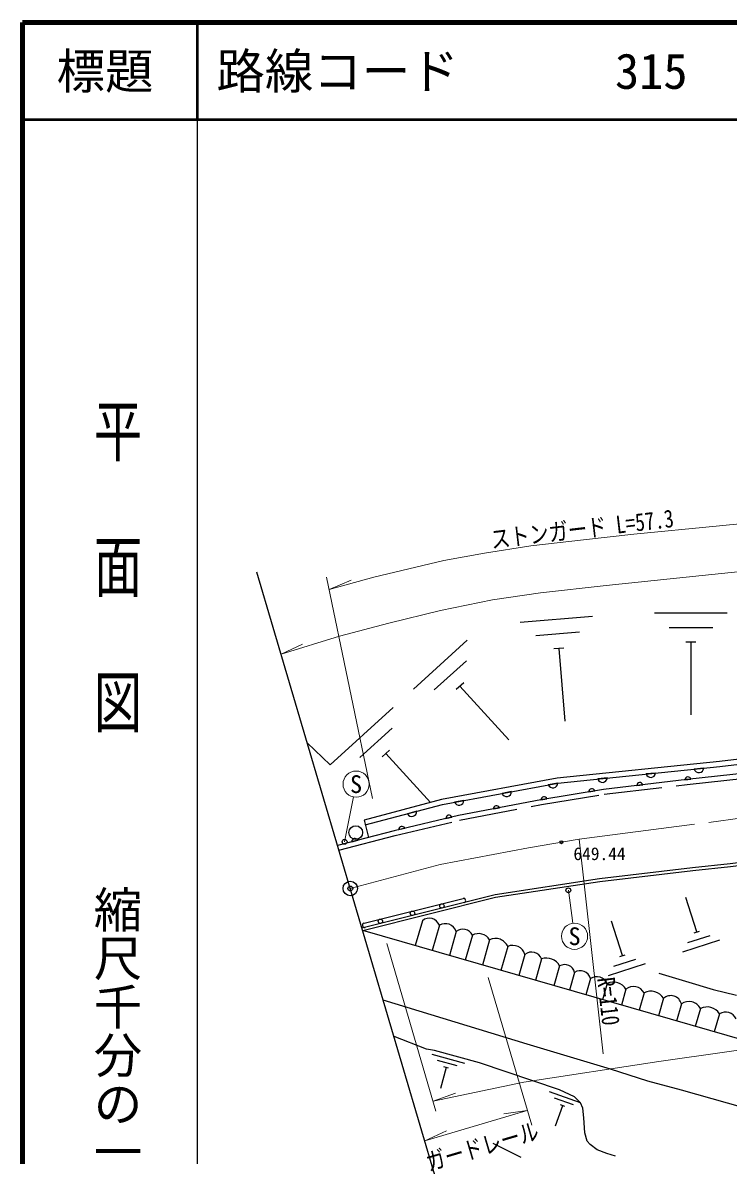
# Model space of a CAD drawing. Units: millimetres, scale not verified. Extents: x 40000 to 680000, y 20000 to 380000.
# Drawn here: x 40000 to 112838, y 263147 to 380000 of the extents above; entities that cross this region are included whole.
import ezdxf
from ezdxf.enums import TextEntityAlignment as Align

# ---------------------------------------------------------------- set-up
doc = ezdxf.new("R2010")
doc.units = ezdxf.units.MM
doc.header["$LTSCALE"] = 1000
doc.header["$PDMODE"] = 32
doc.header["$PDSIZE"] = 500
doc.linetypes.add('CHAIN', pattern=[18.5, 12, -1.5, 3.5, -1.5])
doc.linetypes.add('DASHED', pattern=[7.5, 6, -1.5])
for name, color, linetype, lineweight in [('M-BGD', 7, 'Continuous', 25), ('M-BMK', 2, 'CHAIN', 13), ('M-BMK-OTRS', 5, 'Continuous', 25), ('M-BMK-SRVR', 3, 'Continuous', 25), ('M-STR-HTXT', 7, 'Continuous', 13), ('M-STR-STRC', 7, 'Continuous', 25), ('M-TTL', 2, 'Continuous', 140), ('M-TTL-BAND', 7, 'Continuous', 25), ('M-TTL-LINE', 7, 'Continuous', 50)]:
    doc.layers.add(name, color=color, linetype=linetype, lineweight=lineweight)
doc.layers.add('M-OTRS', color=6, linetype='Continuous')
doc.layers.add('M-TTL-TXT', color=7, linetype='Continuous')
doc.styles.add('@ＭＳ ゴシック', font='')
doc.styles.add('ＭＳ ゴシック', font='')
doc.styles.get('@ＭＳ ゴシック').set_extended_font_data('@MS Gothic')
doc.styles.get('ＭＳ ゴシック').set_extended_font_data('MS Gothic')

msp = doc.modelspace()

# ---------------------------------------------------------------- linework, layer by layer
at = {"layer": 'M-BGD'}
for p, q in [((112722, 319078), (105222, 319078)), ((98830, 318727), (91355, 318112)), ((97458, 317109), (92973, 316740)), ((111222, 317578), (106722, 317578)), ((85897, 316299), (80344, 311257)), ((109497, 316078), (108447, 316078)), ((108972, 316078), (108972, 308578)), ((95862, 315473), (94816, 315386)), ((95339, 315430), (95955, 307955)), ((85795, 314180), (82463, 311155)), ((85526, 311910), (84748, 311204)), ((85137, 311557), (90178, 306004)), ((78241, 309348), (71734, 303440)), ((78139, 307229), (74807, 304204)), ((69374, 305720), (71734, 303440)), ((77870, 304959), (77092, 304253)), ((77481, 304606), (82081, 299539)), ((110301, 303099), (109316, 302998)), ((95231, 301557), (94257, 301376)), ((100353, 302081), (99368, 301980)), ((105327, 302590), (104342, 302489)), ((108352, 301890), (108975, 301958)), ((90461, 300674), (89487, 300493)), ((98431, 300650), (99048, 300753)), ((103387, 301306), (104008, 301379)), ((85544, 299764), (84570, 299583)), ((93499, 299831), (94116, 299933)), ((80675, 298647), (79717, 298392)), ((83687, 297904), (84296, 298048)), ((88587, 298897), (89202, 299014)), ((75236, 297715), (75697, 295947)), ((78822, 296750), (79431, 296895)), ((73981, 295500), (74587, 295657)), ((75234, 287103), (85451, 289655)), ((109584, 286190), (108445, 289763)), ((81265, 287353), (80523, 284781)), ((83012, 286879), (82262, 284279)), ((101921, 283748), (100782, 287322)), ((84759, 286254), (84041, 283766)), ((86421, 285845), (85684, 283292)), ((88193, 285367), (87448, 282783)), ((108133, 284154), (111945, 285368)), ((108668, 285111), (110955, 285840)), ((109317, 286105), (109851, 286275)), ((90070, 284699), (89358, 282232)), ((91843, 283879), (91213, 281696)), ((93569, 283405), (92933, 281200)), ((100470, 281712), (104282, 282926)), ((101005, 282670), (103292, 283398)), ((101654, 283663), (102187, 283833)), ((95427, 282692), (94838, 280651)), ((96959, 282024), (96430, 280191)), ((98622, 281396), (98133, 279700)), ((100326, 280879), (99844, 279207)), ((102271, 280275), (101800, 278642)), ((104147, 279908), (103630, 278114)), ((106157, 279346), (105635, 277536)), ((107990, 278785), (107477, 277004)), ((109957, 278289), (109424, 276443)), ((111923, 277749), (111383, 275877)), ((85639, 272627), (82263, 273550)), ((84845, 272378), (82819, 272932)), ((83950, 272156), (83477, 272285)), ((83713, 272221), (83120, 270050)), ((97567, 268573), (94384, 269706)), ((96871, 268343), (94893, 269047)), ((95731, 268271), (94976, 266151)), ((95962, 268189), (95500, 268353))]:
    msp.add_line(p, q, dxfattribs=at)
at = {"layer": 'M-BGD', "linetype": 'DASHED'}
msp.add_lwpolyline([(72647, 294635), (78466, 296152), (85105, 297726), (93561, 299334), (100012, 300406), (108599, 301414), (125385, 303231), (150003, 305669), (154756, 306076), (164720, 307631), (178519, 308879), (196900, 310357), (214099, 311962), (215876, 312127), (226386, 312264), (234273, 312388), (239473, 311934), (247880, 310902), (254251, 309666), (272448, 305689), (283671, 302220)], dxfattribs=at)
at = {"layer": 'M-BGD'}
for points in [[(176935, 310526), (158780, 308625), (150182, 307861), (142034, 307017), (140493, 306274), (133620, 305588), (128195, 305694), (111920, 303768), (95160, 302052), (83216, 299841), (75236, 297715)], [(75365, 297232), (83327, 299353), (95231, 301557), (111975, 303271), (128219, 305193), (133640, 305087), (140630, 305785), (142172, 306529), (150230, 307363), (158828, 308127), (176987, 310028)], [(178252, 309357), (164659, 308128), (154696, 306572), (149957, 306167), (125333, 303728), (108543, 301911), (99942, 300902), (93474, 299827), (85001, 298215), (78345, 296637), (72506, 295115)], [(75010, 286634), (88756, 290069), (99529, 291700), (109147, 292832), (113011, 293249), (128632, 295215), (140581, 296724), (157659, 298637), (165204, 299448)], [(75095, 286346), (88815, 289774), (99569, 291402), (109180, 292534), (113046, 292951), (128670, 294918), (140616, 296426), (157691, 298338), (165236, 299150)], [(175229, 294127), (175321, 292811), (157315, 276527), (149362, 274036), (142537, 271245), (139824, 271198), (139009, 271788), (131149, 270882), (116762, 274325), (75095, 286346)], [(105677, 281928), (108419, 281110), (111277, 280259), (113676, 279672)], [(149963, 265937), (137094, 265526), (130796, 265429), (124099, 265772), (114925, 267973), (114341, 268070), (108018, 269854), (104544, 270807), (100661, 272045), (92090, 274601), (77224, 279139)], [(101203, 263052), (100310, 263336), (99290, 263732), (98579, 264250), (98262, 264595), (98023, 265482), (97906, 267028), (97808, 268003), (97575, 268564), (96944, 269195), (95424, 269891), (87167, 272675), (82509, 273950), (81679, 274117), (78329, 275399)], [(91445, 262927), (88575, 264365)]]:
    msp.add_lwpolyline(points, dxfattribs=at)
for centre, radius in [((74381, 296445), 700), ((95606, 295449), 150), ((83268, 288878), 225), ((76930, 287294), 225), ((80237, 288121), 225)]:
    msp.add_circle(centre, radius, dxfattribs=at)
for centre, radius, start, end in [((109798, 303146), 505, 197.01536, 354.67355), ((94726, 301563), 505, 201.65693, 359.31513), ((99850, 302128), 505, 197.01536, 354.67355), ((103704, 301288), 318, 16.5858, 176.80353), ((104824, 302637), 505, 197.01536, 354.67355), ((108669, 301870), 318, 16.0675, 176.28523), ((89956, 300680), 505, 201.65693, 359.31513), ((98749, 300648), 318, 19.32665, 179.54438), ((85040, 299770), 505, 201.65693, 359.31513), ((88904, 298902), 318, 20.66106, 180.87879), ((93816, 299828), 318, 19.32665, 179.54438), ((80171, 298614), 505, 206.09002, 3.74822), ((84004, 297923), 318, 23.22563, 183.44336), ((79139, 296769), 318, 23.22563, 183.44336), ((74298, 295526), 318, 24.50435, 184.72208), ((85506, 289437), 225, 282.76794, 102.76794), ((81970, 286497), 1110, 20.16562, 129.47072), ((75289, 286884), 225, 108.34083, 285.21447), ((83630, 285853), 1198, 19.56476, 121.07171), ((85429, 285396), 1088, 24.34892, 127.95367), ((87074, 284742), 1282, 29.17755, 120.67651), ((88816, 284145), 1372, 23.83887, 116.97047), ((90591, 283499), 1308, 16.89257, 113.46059), ((92533, 283012), 1108, 20.7538, 128.52086), ((94080, 281959), 1534, 28.56805, 109.46302), ((95934, 281765), 1057, 14.17951, 118.68535), ((97543, 281055), 1132, 17.56492, 121.08963), ((99247, 280390), 1185, 24.38086, 121.8514), ((100972, 279527), 1498, 29.93464, 115.53426), ((103055, 279301), 1250, 29.06245, 128.84469), ((104857, 278575), 1511, 30.68656, 118.02995), ((106899, 278495), 1129, 14.89761, 131.11614), ((108752, 277659), 1360, 27.61033, 124.04283), ((110647, 276953), 1504, 31.9657, 117.32803), ((112555, 276721), 1207, 25.0298, 121.60092)]:
    msp.add_arc(centre, radius, start, end, dxfattribs=at)
at = {"layer": 'M-BMK'}
msp.add_lwpolyline([(73816, 290677), (83099, 293159), (92213, 294880), (97434, 295756), (119302, 298607), (138257, 300596), (153551, 302249), (172413, 304044), (198802, 306736), (212767, 307811), (220323, 308211), (231407, 308152), (240745, 307321), (249251, 306104), (259095, 303977), (270459, 301125)], dxfattribs=at)
at = {"layer": 'M-BMK-OTRS'}
msp.add_line((84564, 254288), (64174, 323327), dxfattribs=at)
at = {"layer": 'M-BMK-SRVR'}
msp.add_circle((73816, 290677), 750, dxfattribs=at)
at = {"layer": 'M-OTRS'}
msp.add_point((73816, 290677), dxfattribs=at)
at = {"layer": 'M-STR-HTXT'}
for p, q in [((76110, 299968), (71374, 322795)), ((71639, 321518), (73891, 322494)), ((66676, 314853), (68901, 315891)), ((73229, 295486), (74152, 300117)), ((99921, 273624), (97434, 295756)), ((96325, 290492), (96782, 287088)), ((77572, 284999), (82655, 267709)), ((88049, 281504), (92541, 266244)), ((82358, 268721), (84665, 269558)), ((81500, 264660), (92089, 267777)), ((92089, 267777), (89661, 267418)), ((81500, 264660), (83736, 265674))]:
    msp.add_line(p, q, dxfattribs=at)
for points in [[(66676, 314853), (72703, 316697), (77789, 318061), (83140, 319357), (88501, 320445), (93465, 321180), (100233, 321941), (110149, 322963), (117768, 323740), (132053, 325182), (146513, 326655), (176138, 329751)], [(71639, 321518), (76255, 322793), (83456, 324514), (87654, 325266), (92441, 326021), (97891, 326637), (103071, 327246), (111591, 328060), (128990, 329780)], [(82358, 268721), (91717, 270701), (105677, 272840), (126484, 275790), (135879, 277051), (148148, 278482), (166093, 280386)]]:
    msp.add_lwpolyline(points, dxfattribs=at)
for centre in [(74416, 301441), (96962, 285750)]:
    msp.add_circle(centre, 1350, dxfattribs=at)
at = {"layer": 'M-STR-STRC'}
for centre in [(73229, 295486), (96325, 290492)]:
    msp.add_circle(centre, 250, dxfattribs=at)
at = {"layer": 'M-TTL'}
for p, q in [((40000, 380000), (40000, 20000)), ((680000, 380000), (40000, 380000))]:
    msp.add_line(p, q, dxfattribs=at)
at = {"layer": 'M-TTL-BAND'}
msp.add_line((58000, 370000), (58000, 20000), dxfattribs=at)
at = {"layer": 'M-TTL-LINE'}
for p, q in [((58000, 380000), (58000, 370000)), ((40000, 370000), (680000, 370000))]:
    msp.add_line(p, q, dxfattribs=at)

# ---------------------------------------------------------------- texts
at = {"layer": 'M-BGD', "style": 'ＭＳ ゴシック'}
msp.add_text('649.44', height=1320, dxfattribs=at).set_placement((99539, 293208), align=Align.BOTTOM_CENTER)
at = {"layer": 'M-STR-HTXT', "style": 'ＭＳ ゴシック', "width": 0.8}
for s, rotation, p in [('ストンガード L=57.3', 6.705, (97927, 326327)), ('R=110', 276.413, (99017, 278874)), ('ガードレール', 16.402, (87842, 262662))]:
    msp.add_text(s, height=1833, rotation=rotation, dxfattribs=at).set_placement(p, align=Align.BOTTOM_CENTER)
at = {"layer": 'M-STR-HTXT', "style": 'ＭＳ ゴシック'}
for p in [(74416, 301441), (96962, 285750)]:
    msp.add_text('S', height=1833, dxfattribs=at).set_placement(p, align=Align.MIDDLE_CENTER)
at = {"layer": 'M-TTL-BAND', "style": '@ＭＳ ゴシック', "width": 1.4}
msp.add_text('平  面  図', height=3666, rotation=270, dxfattribs=at).set_placement((49777, 306475), align=Align.MIDDLE_RIGHT)
at = {"layer": 'M-TTL-BAND', "style": '@ＭＳ ゴシック'}
msp.add_text('縮尺千分の一', height=3666, rotation=270, dxfattribs=at).set_placement((49777, 261030), align=Align.MIDDLE_RIGHT)
at = {"layer": 'M-TTL-TXT', "style": 'ＭＳ ゴシック'}
msp.add_text('標題', height=3666, dxfattribs=at).set_placement((48500, 375000), align=Align.MIDDLE_CENTER)
for s, p in [('路線コード', (60000, 375000)), ('315', (101142, 375000))]:
    msp.add_text(s, height=3666, dxfattribs=at).set_placement(p, align=Align.MIDDLE_LEFT)

doc.saveas('drawing.dxf')
